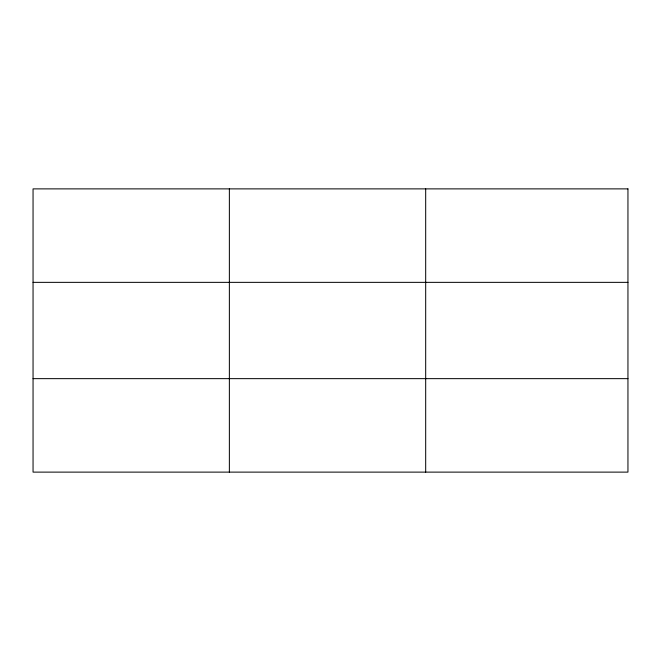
<?xml version="1.0" encoding="UTF-8"?>
<svg xmlns="http://www.w3.org/2000/svg" width="661" height="661" viewBox="0 0 661 661"><rect width="100%" height="100%" fill="white"/><g stroke="black" fill="none" stroke-linecap="round" stroke-linejoin="round"><path stroke-width="0.99" d="M229.367 188.881L229.367 472.119M425.684 188.881L425.684 472.119M33.05 282.354L627.95 282.354M33.05 378.646L627.95 378.646M627.95 188.881L627.95 472.119L33.05 472.119L33.05 188.881L627.95 188.881"/></g></svg>
